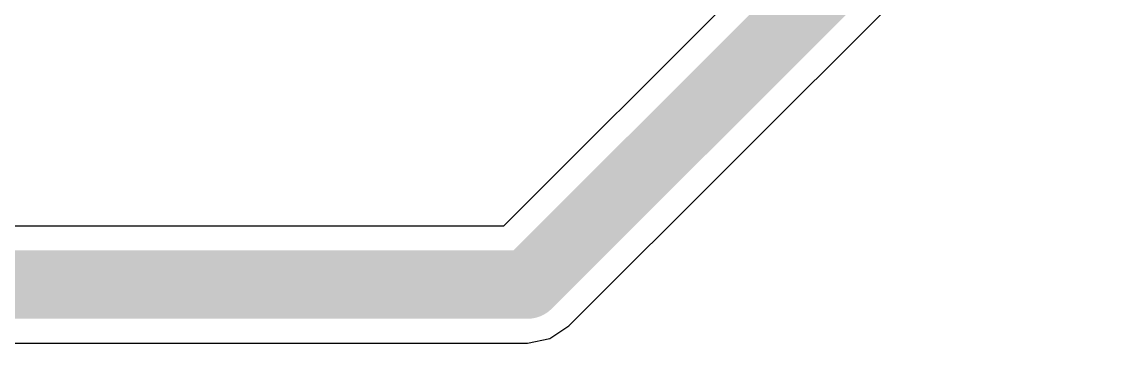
# Model space of a CAD drawing. Header units: inches. Extents: x -22 to 5433, y -38 to 5417.
# Drawn here: x 4.47 to 16.52, y -24.66 to -21.13 of the extents above; entities that cross this region are included whole.
import ezdxf

# ---------------------------------------------------------------- set-up
doc = ezdxf.new("R2010")
doc.units = ezdxf.units.IN
doc.layers.add('Bottom Layer', color=5, linetype='Continuous')

msp = doc.modelspace()

# ---------------------------------------------------------------- linework, layer by layer
at = {"layer": 'Bottom Layer'}
for p, q in [((30.321, -2.808), (9.752, -23.377)), ((10.471, -24.472), (31.416, -3.527)), ((9.752, -23.377), (-13.536, -23.377)), ((10.263, -24.611), (10.471, -24.472)), ((-13.536, -24.66), (10.018, -24.66)), ((10.018, -24.66), (10.263, -24.611))]:
    msp.add_line(p, q, dxfattribs=at)
at = {"layer": 'Bottom Layer', "const_width": 0.75}
for points in [[(10.018, -24.018), (30.963, -3.073)], [(-15.169, -24.018), (10.018, -24.018)]]:
    msp.add_lwpolyline(points, dxfattribs=at)
at = {"layer": 'Bottom Layer', "const_width": 0.375}
msp.add_lwpolyline([(9.83, -24.018, 1), (10.205, -24.018, 1)], format="xyb", close=True, dxfattribs=at)
msp.add_lwpolyline([(9.83, -24.018, 1), (10.205, -24.018, 1)], format="xyb", close=True, dxfattribs=at)

doc.saveas('drawing.dxf')
